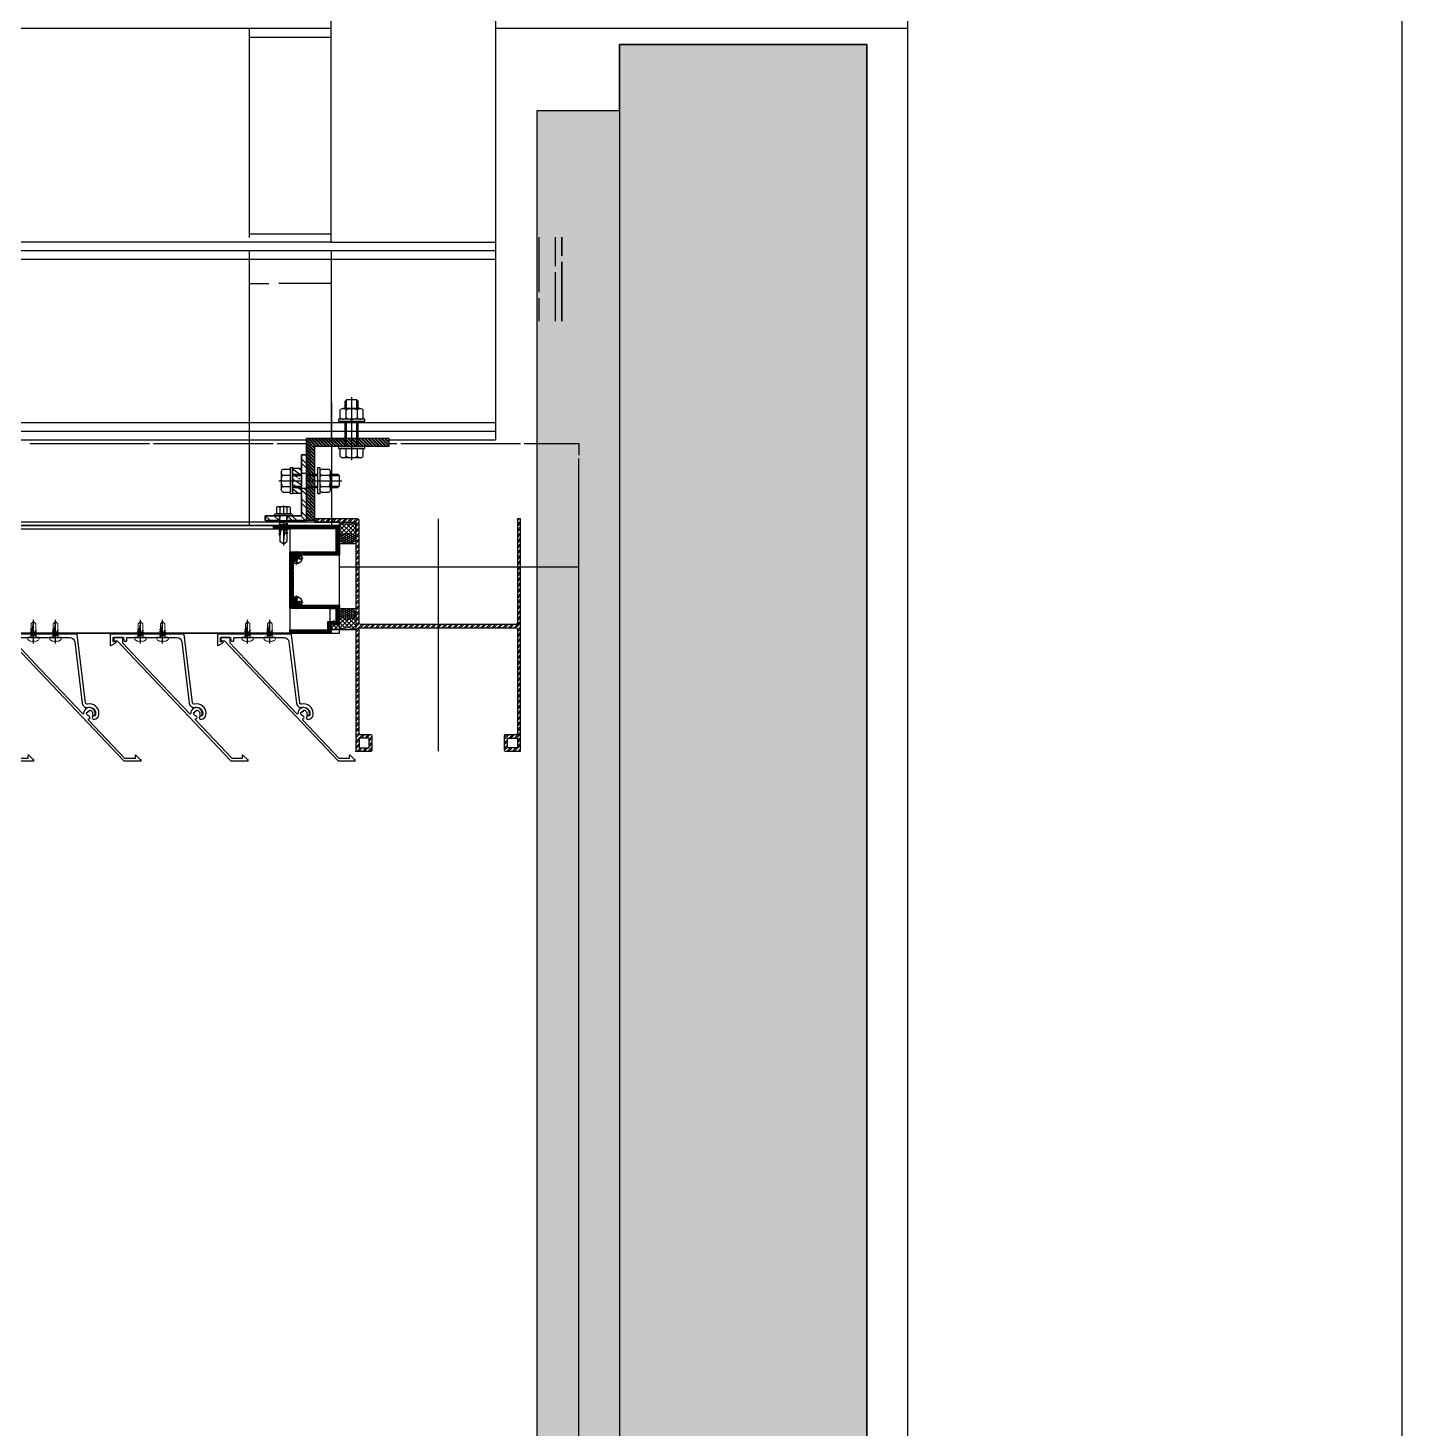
# Model space of a CAD drawing. Header units: millimetres. Extents: x 2519235 to 7246330, y 25937 to 201821.
# Drawn here: x 2744060 to 2744894, y 73514 to 74364 of the extents above; entities that cross this region are included whole.
import ezdxf

# ---------------------------------------------------------------- set-up
doc = ezdxf.new("R2010")
doc.units = ezdxf.units.MM
doc.set_wipeout_variables(frame=1)
doc.linetypes.add('CENTER', pattern=[50.8, 31.75, -6.35, 6.35, -6.35])
doc.linetypes.add('HIDDEN', pattern=[0.375, 0.25, -0.125])
for name, color, linetype in [('000 - CONCRETE_COL_CUT_COLOR_1', 7, 'Continuous'), ('000 - CONCRETE_COL_HATCH_', 7, 'Continuous'), ('000 - CONCRETE_COL_WIPEOUT_', 7, 'Continuous'), ('000 - CONCRETE_PRECAST_CUT_COLOR_4', 7, 'Continuous'), ('000 - EXISTING_CANOPY_MAIN_COLOR_1', 7, 'Continuous'), ('000 - STRUCTURE_STEEL_ACCESORIES_MAIN_COLOR_2', 7, 'Continuous'), ('000 - STRUCTURE_STEEL_ACCESORIES_WIPEOUT_', 7, 'Continuous'), ('000 - STRUCTURE_STEEL_FRAMING_CUT_COLOR_1', 7, 'Continuous'), ('010 - ASPG_ACCESSORIES_HATCH_', 7, 'Continuous'), ('010 - ASPG_ACCESSORIES_MAIN_COLOR_1', 7, 'Continuous'), ('010 - ASPG_ACCESSORIES_SUB_COLOR_1', 7, 'Continuous'), ('010 - ASPG_ACCESSORIES_SUB_COLOR_2', 7, 'Continuous'), ('010 - ASPG_ACCESSORIES_SYMBOL_', 7, 'Continuous'), ('010 - ASPG_ACCESSORIES_WIPEOUT_', 7, 'Continuous'), ('010 - ASPG_EXTR_DEF_SUB', 7, 'Continuous'), ('010 - ASPG_EXTR_MAIN_COLOR_2', 7, 'Continuous'), ('010 - ASPG_FASTERN_DEF_SUB', 7, 'Continuous'), ('010 - ASPG_FASTERN_MAIN_COLOR_1', 7, 'Continuous'), ('010 - ASPG_FASTERN_SUB_COLOR_2', 7, 'Continuous'), ('010 - ASPG_FASTERN_SUB_COLOR_3', 7, 'Continuous'), ('010 - ASPG_FRAMING_CUT_COLOR_4', 7, 'Continuous'), ('010 - ASPG_FRAMING_DEF_SUB', 7, 'Continuous'), ('010 - ASPG_FRAMING_HATCH_', 7, 'Continuous'), ('010 - ASPG_FRAMING_MAIN_COLOR_2', 7, 'Continuous'), ('010 - ASPG_FRAMING_SUB_COLOR_2', 7, 'Continuous'), ('010 - ASPG_FRAMING_WIPEOUT_', 7, 'Continuous'), ('_LOUVER-SB', 7, 'Continuous'), ('_Wall-PRECAST', 7, 'Continuous'), ('A-ROOF', 7, 'Continuous'), ('A-ROOF-OTLN', 7, 'Continuous'), ('BOLT & SCREW', 7, 'Continuous'), ('Center Line', 7, 'CENTER'), ('Xref-PLAN-106.940$0$_Beam', 7, 'Continuous'), ('Xref-PLAN-106.940$0$_PP-Dim', 7, 'Continuous')]:
    doc.layers.add(name, color=color, linetype=linetype)
doc.layers.add('12-GRID', color=7, linetype='CENTER', lineweight=13)
doc.layers.add('SCREW', color=7, linetype='Continuous', lineweight=5)
pattern_1 = [(45, (68845973.911, -106253.634), (-4.0411152545, 4.0411152545), []), (45, (68845976.6053, -106253.634), (-4.0411152545, 4.0411152545), [])]

# ---------------------------------------------------------------- blocks, each defined once
blk = doc.blocks.new('A$C53fc0519')
at = {"layer": '000 - EXISTING_CANOPY_MAIN_COLOR_1', "color": 7}
for p, q in [((27950.24, -13147.86), (28000.24, -13147.86)), ((27950.24, -13147.86), (27950.24, -13275)), ((27950.24, -13153.39), (28000.24, -13153.39)), ((28000.24, -13275), (28000.24, -13147.86)), ((27950.24, -13272.86), (28000.24, -13272.86)), ((27950.24, -13283), (27950.24, -13367)), ((28000.24, -13367), (28000.24, -13283)), ((27950.24, -13302.86), (27962.17, -13302.86)), ((28000.24, -13302.86), (27968.17, -13302.86)), ((27950.24, -13347.14), (27950.24, -13400)), ((28000.24, -13400), (28000.24, -13347.92)), ((27950.24, -13375), (27950.24, -13475)), ((28000.24, -13375), (28000.24, -13475)), ((27817.24, -13400), (27889.87, -13400)), ((27892.24, -13400), (27964.87, -13400)), ((27967.24, -13400), (28039.87, -13400)), ((28042.24, -13400), (28114.87, -13400)), ((28117.24, -13400), (28150.24, -13400)), ((28150.24, -13400), (28150.24, -13407.09)), ((28150.24, -14784.82), (28150.24, -13409.11)), ((26750.24, -13475), (28150.24, -13475))]:
    blk.add_line(p, q, dxfattribs=at)
blk = doc.blocks.new('Xref-PLAN-106.940')
at = {"layer": 'Xref-PLAN-106.940$0$_Beam', "color": 7}
for p, q in [((145669.18, 10348.39), (145669.18, 6933.4)), ((145969.18, 10348.39), (145969.18, 6933.4))]:
    blk.add_line(p, q, dxfattribs=at)
at = {"layer": 'Xref-PLAN-106.940$0$_PP-Dim', "color": 7}
for p, q in [((140694.18, 10358.39), (145669.18, 10358.39)), ((140694.18, 10058.39), (145669.18, 10058.39))]:
    blk.add_line(p, q, dxfattribs=at)
blk = doc.blocks.new('*U3031')
at = {"color": 7}
for p, q in [((14475, -25), (-3458.59, -25)), ((14475, -25), (14475, -144.93)), ((-3458.59, -30.08), (14475, -30.08)), ((-3458.59, -35.39), (14475, -35.39)), ((-3458.59, -134.54), (14475, -134.54)), ((-3458.59, -139.62), (14475, -139.62)), ((-3458.59, -144.93), (14475, -144.93))]:
    blk.add_line(p, q, dxfattribs=at)
blk = doc.blocks.new('*U2092')
at = {"layer": '000 - CONCRETE_COL_HATCH_'}
h = blk.add_hatch(dxfattribs=at)
h.set_pattern_fill('AR-CONC', scale=0.04)
h.set_pattern_definition([(50, (-1000, -765886.849), (7.28738676, -0.63756342), [0.762, -8.382]), (355, (-1000, -765886.849), (-1.40973686, 7.64227381), [0.6096, -6.70562337]), (100.4514447, (-999.393, -765886.902), (5.877649884, 7.004710076), [0.64760035, -7.123609784]), (46.1842, (-1000, -765884.817), (10.84316164, -1.68169312), [1.143, -12.573]), (96.6355576, (-999.096, -765884.957), (9.49616536, 9.89704498), [0.97140093, -10.68542433]), (351.1841512, (-1000, -765884.817), (9.49616536, 9.89704498), [0.91439868, -10.05838928]), (21, (-998.984, -765885.325), (6.06457565, -4.090607927), [0.762, -8.382]), (326, (-998.984, -765885.325), (2.472081134, 7.367518645), [0.6096, -6.7056]), (71.451445, (-998.4786, -765885.666), (8.53665677, 3.276910755), [0.64760035, -7.123597504]), (37.5, (-1000, -765886.8492), (0.12354413, 3.382201555), [0, -6.62432, 0, -6.8072, 0, -6.731]), (7.5, (-1000, -765886.8492), (2.6727865, 4.007222993), [0, -3.88112, 0, -6.47192, 0, -2.5654]), (327.5, (-1002.2657, -765886.8492), (5.423623807, -0.22914976), [0, -2.54, 0, -7.9248, 0, -10.5156]), (317.5, (-1003.2817, -765886.849), (5.925167255, 1.01705964), [0, -3.302, 0, -5.26288, 0, -7.4676])])
h.paths.add_polyline_path([(0, 0), (-150, 0), (-150, 40), (-200, 40), (-200, 1865), (-150, 1865), (-150, 1905), (0, 1905)])
at = {"layer": '000 - CONCRETE_COL_CUT_COLOR_1', "color": 7, "lineweight": -2}
blk.add_lwpolyline([(-200, 40), (-200, 1865), (-150, 1865), (-150, 1905), (0, 1905), (0, 1905), (0, 1905), (0, 1905), (0, 1905), (0, 1905), (0, 1905), (0, 1905), (0, 1905), (0, 1905), (0, 1905), (0, 1905), (0, 1905), (0, 1905), (0, 1905), (0, 1905), (0, 1905), (0, 1905), (0, 1905), (0, 1905), (0, 1905), (0, 1905), (0, 1905), (0, 1905), (0, 1905), (0, 1905), (0, 1905), (0, 1905), (0, 1905), (0, 1905), (0, 1905), (0, 1905), (0, 1905), (0, 1905), (0, 1905), (0, 1905), (0, 1905), (0, 1905), (0, 1905), (0, 1905), (0, 1905), (0, 0)], dxfattribs=at)
blk = doc.blocks.new('*U3027')
at = {"color": 7}
blk.add_wipeout([(-50, -265), (50, -265), (50, 0), (-50, 0)], dxfattribs=at)
at = {"layer": '000 - STRUCTURE_STEEL_FRAMING_CUT_COLOR_1', "color": 7}
blk.add_lwpolyline([(-50, -265), (50, -265), (50, 0), (-50, 0)], close=True, dxfattribs=at)
blk = doc.blocks.new('W-1-PP17-ENT1_REV03_20260817-115107_UPPER_ROOF_EXPL')
at = {"layer": '_Wall-PRECAST', "color": 7}
for p, q in [((9875, -13210), (9875, -15115)), ((10025, -13210), (9875, -13210)), ((10025, -15115), (10025, -13210)), ((9825, -15075), (9825, -13250))]:
    blk.add_line(p, q, dxfattribs=at)
at = {"layer": 'A-ROOF', "color": 7}
for p, q in [((9840, -13338.21), (9840, -13327)), ((9840, -13377.86), (9840, -13341.94))]:
    blk.add_line(p, q, dxfattribs=at)
at = {"layer": 'A-ROOF-OTLN', "color": 7}
for p, q in [((9826, -13327), (9826, -13360.3)), ((9836, -13327), (9836, -13344.53)), ((9840, -13327), (9840, -13338.21)), ((9836, -13348.26), (9836, -13377.86)), ((9840, -13341.94), (9840, -13377.86)), ((9826, -13364.03), (9826, -13377.86))]:
    blk.add_line(p, q, dxfattribs=at)
at = {"color": 7}
blk.add_blockref('Xref-PLAN-106.940', (-135619.34, -23258.4), dxfattribs=at)
at = {"layer": '000 - EXISTING_CANOPY_MAIN_COLOR_1', "color": 7}
blk.add_blockref('A$C53fc0519', (-18300, -52.14), dxfattribs=at)
at = {"layer": '_LOUVER-SB', "color": 7}
blk.add_blockref('*U3031', (-4675.16, -13305), dxfattribs=at)
at = {"color": 7}
blk.add_blockref('*U3027', (9749.85, -13065), dxfattribs=at)
at = {"layer": '000 - CONCRETE_PRECAST_CUT_COLOR_4', "color": 7}
blk.add_blockref('*U2092', (10025, -15115), dxfattribs=at)
blk = doc.blocks.new('*U2952')
at = {"layer": '12-GRID', "color": 7, "linetype": 'CENTER'}
for p, q in [((0, -6.2), (0, 2.2)), ((-4.2, -2), (4.2, -2))]:
    blk.add_line(p, q, dxfattribs=at)
at = {"layer": 'BOLT & SCREW', "color": 7}
for p, q in [((-0.55, -1.77), (-1.77, -1.56)), ((-0.55, -2.23), (-1.77, -2.44)), ((-0.46, -1.77), (-0.88, -1.56)), ((-0.46, -2.23), (-0.88, -2.44)), ((-0.23, -1.45), (-0.44, -0.23)), ((-0.23, -1.54), (-0.44, -1.12)), ((-0.23, -2.46), (-0.44, -2.88)), ((-0.23, -2.55), (-0.44, -3.77)), ((0.23, -1.45), (0.44, -0.23)), ((0.23, -1.54), (0.44, -1.12)), ((0.44, -2.88), (0.23, -2.46)), ((0.23, -2.55), (0.44, -3.77)), ((0.46, -1.77), (0.88, -1.56)), ((0.46, -2.23), (0.88, -2.44)), ((0.55, -1.77), (1.77, -1.56)), ((0.55, -2.23), (1.77, -2.44))]:
    blk.add_line(p, q, dxfattribs=at)
for points in [[(-1.77, -1.56), (-0.88, -1.56, 0.414214), (-0.44, -1.12), (-0.44, -0.23), (0.44, -0.23), (0.44, -1.12, 0.414214), (0.88, -1.56), (1.77, -1.56), (1.77, -2.44), (0.88, -2.44, 0.414214), (0.44, -2.88), (0.44, -3.77), (-0.44, -3.77), (-0.44, -2.88, 0.414214), (-0.88, -2.44), (-1.77, -2.44)], [(0.23, -2.46, -0.414214), (0.46, -2.23), (0.55, -2.23), (0.55, -1.77), (0.46, -1.77, -0.414214), (0.23, -1.54), (0.23, -1.45), (-0.23, -1.45), (-0.23, -1.54, -0.414214), (-0.46, -1.77), (-0.55, -1.77), (-0.55, -2.23), (-0.46, -2.23, -0.414214), (-0.23, -2.46), (-0.23, -2.55), (0.23, -2.55)]]:
    blk.add_lwpolyline(points, format="xyb", close=True, dxfattribs=at)
blk.add_circle((0, -2), 3.5, dxfattribs=at)
blk = doc.blocks.new('000_ASPG_TYP_FILES_20260218-010703_FRAME_EXTR_')
at = {"layer": '010 - ASPG_FRAMING_HATCH_'}
h = blk.add_hatch(dxfattribs=at)
h.set_pattern_fill('ANSI32', scale=0.1, angle=180)
edge = h.paths.add_edge_path()
edge.add_line((2, 16), (2, 2))
edge.add_line((2, 2), (39.7, 2))
edge.add_arc((39.7, 1.7), 0.3, 0, 90, ccw=False)
edge.add_line((40, 1.7), (40, 0.3))
edge.add_arc((39.7, 0.3), 0.3, -90, 0, ccw=False)
edge.add_line((39.7, 0), (0.3, 0))
edge.add_arc((0.3, 0.3), 0.3, 180, 270, ccw=False)
edge.add_line((0, 0.3), (0, 17.7))
edge.add_arc((0.3, 17.7), 0.3, 90, 180, ccw=False)
edge.add_line((0.3, 18), (22.56, 18))
edge.add_arc((22.56, 18.5), 0.5, 270, 380.20955)
edge.add_arc((26.17, 19.83), 3.35, 182.06379, 200.20955, ccw=False)
edge.add_arc((23.58, 19.74), 0.76, 2.06379, 182.06379, ccw=False)
edge.add_arc((26.17, 19.83), 1.83, 182.06379, 447.93621)
edge.add_arc((26.26, 22.42), 0.76, 87.93621, 267.93621, ccw=False)
edge.add_arc((26.17, 19.83), 3.35, 69.79045, 87.93621, ccw=False)
edge.add_arc((27.5, 23.44), 0.5, 249.79045, 360)
edge.add_line((28, 23.44), (28, 26.68))
edge.add_line((28, 26.68), (28.5, 27.18))
edge.add_line((28.5, 27.18), (28, 27.68))
edge.add_line((28, 27.68), (28, 38.62))
edge.add_line((28, 38.62), (28.5, 39.12))
edge.add_line((28.5, 39.12), (28, 39.62))
edge.add_line((28, 39.62), (28, 42.86))
edge.add_arc((27.5, 42.86), 0.5, 0, 110.20955)
edge.add_arc((26.17, 46.47), 3.35, 272.06379, 290.20955, ccw=False)
edge.add_arc((26.26, 43.88), 0.76, 92.06379, 272.06379, ccw=False)
edge.add_arc((26.17, 46.47), 1.83, 272.06379, 537.93621)
edge.add_arc((23.58, 46.56), 0.76, 177.93621, 357.93621, ccw=False)
edge.add_arc((26.17, 46.47), 3.35, 159.79045, 177.93621, ccw=False)
edge.add_arc((22.56, 47.8), 0.5, 339.79045, 450)
edge.add_line((22.56, 48.3), (0.3, 48.3))
edge.add_arc((0.3, 48.6), 0.3, 180, 270, ccw=False)
edge.add_line((0, 48.6), (0, 60))
edge.add_arc((0.3, 60), 0.3, 90, 180, ccw=False)
edge.add_line((0.3, 60.3), (5, 60.3))
edge.add_line((5, 60.3), (5, 65))
edge.add_arc((5.3, 65), 0.3, 90, 180, ccw=False)
edge.add_line((5.3, 65.3), (30, 65.3))
edge.add_line((30, 65.3), (30, 63.6))
edge.add_arc((29.7, 63.6), 0.3, -90, 0, ccw=False)
edge.add_line((29.7, 63.3), (7.3, 63.3))
edge.add_arc((7.3, 63), 0.3, 90, 180)
edge.add_line((7, 63), (7, 58.3))
edge.add_line((7, 58.3), (2.3, 58.3))
edge.add_arc((2.3, 58), 0.3, 90, 180)
edge.add_line((2, 58), (2, 50.6))
edge.add_arc((2.3, 50.6), 0.3, 180, 270)
edge.add_line((2.3, 50.3), (29.7, 50.3))
edge.add_arc((29.7, 50), 0.3, 0, 90, ccw=False)
edge.add_line((30, 50), (30, 26.68))
edge.add_line((30, 26.68), (30, 16.3))
edge.add_arc((29.7, 16.3), 0.3, -90, 0, ccw=False)
edge.add_line((29.7, 16), (2, 16))
at = {"layer": '010 - ASPG_FRAMING_CUT_COLOR_4', "color": 7}
blk.add_lwpolyline([(2, 16), (2, 2), (39.7, 2, -0.414214), (40, 1.7), (40, 0.3, -0.414214), (39.7, 0), (0.3, 0, -0.414214), (0, 0.3), (0, 17.7, -0.414214), (0.3, 18), (22.56, 18, 0.52173), (23.03, 18.67, -0.079342), (22.82, 19.71, -1), (24.34, 19.76, 2.296346), (26.24, 21.66, -1), (26.29, 23.18, -0.079342), (27.33, 22.97, 0.52173), (28, 23.44), (28, 26.68), (28.5, 27.18), (28, 27.68), (28, 38.62), (28.5, 39.12), (28, 39.62), (28, 42.86, 0.52173), (27.33, 43.33, -0.079342), (26.29, 43.12, -1), (26.24, 44.64, 2.296346), (24.34, 46.54, -1), (22.82, 46.59, -0.079342), (23.03, 47.63, 0.52173), (22.56, 48.3), (0.3, 48.3, -0.414214), (0, 48.6), (0, 60, -0.414214), (0.3, 60.3), (5, 60.3), (5, 65, -0.414214), (5.3, 65.3), (30, 65.3), (30, 63.6, -0.414214), (29.7, 63.3), (7.3, 63.3, 0.414214), (7, 63), (7, 58.3), (2.3, 58.3, 0.414214), (2, 58), (2, 50.6, 0.414214), (2.3, 50.3), (29.7, 50.3, -0.414214), (30, 50), (30, 26.68), (30, 16.3, -0.414214), (29.7, 16)], format="xyb", close=True, dxfattribs=at)
at = {"color": 7}
for p in [(26.17, 48.47), (26.17, 21.83)]:
    blk.add_blockref('*U2952', p, dxfattribs=at)
blk = doc.blocks.new('000_ASPG_TYP_FILES_FRAMING_EXTR_BREAKLINE_TYPE_2')
at = {"layer": '010 - ASPG_FRAMING_HATCH_', "transparency": 33554585}
h = blk.add_hatch(dxfattribs=at)
h.set_pattern_fill('ANSI32', scale=0.25)
h.paths.add_polyline_path([(131, 91, 0.414214), (132, 90), (140, 90, 0.414214), (141, 91), (141, 100), (2, 100), (2, 125), (0, 125), (0, 99, 0.414214), (1, 98), (63, 98, -0.414214), (64, 97), (64, 3, -0.414214), (63, 2), (0, 2), (0, 0), (141, 0), (141, 9, 0.414214), (140, 10), (132, 10, 0.414214), (131, 9), (131, 3, -0.414214), (130, 2), (67, 2, -0.414214), (66, 3), (66, 97, -0.414214), (67, 98), (130, 98, -0.414214), (131, 97)])
h.paths.add_polyline_path([(133, 92), (133, 98), (139, 98), (139, 92)], flags=16)
h.paths.add_polyline_path([(133, 8), (139, 8), (139, 2), (133, 2)], flags=16)
at = {"layer": '010 - ASPG_FRAMING_HATCH_'}
h = blk.add_hatch(dxfattribs=at)
h.set_pattern_fill('ANSI37', scale=0.595498, angle=-90)
h.set_pattern_definition([(315, (1257419.4929, -519971.6224), (1.3369313545, 1.3369313545), []), (45, (1257419.4929, -519971.6224), (-1.3369313545, 1.3369313545), [])])
edge = h.paths.add_edge_path()
edge.add_ellipse((57.77, 105), major_axis=(0, -5), ratio=0.644482, start_angle=0, end_angle=180)
edge.add_line((57.77, 110), (62, 110))
edge.add_arc((62, 110.3), 0.3, -90, 0)
edge.add_line((62.3, 110.3), (62.3, 111))
edge.add_line((62.3, 111), (61.8, 111.5))
edge.add_line((61.8, 111.5), (62.3, 112))
edge.add_line((62.3, 112), (61.8, 112.5))
edge.add_line((61.8, 112.5), (62.3, 113))
edge.add_line((62.3, 113), (61.8, 113.5))
edge.add_line((61.8, 113.5), (62.3, 114))
edge.add_line((62.3, 114), (62.3, 115))
edge.add_line((62.3, 115), (63.3, 115))
edge.add_line((63.3, 115), (63.8, 115.5))
edge.add_line((63.8, 115.5), (64.3, 115))
edge.add_line((64.3, 115), (64.8, 115.5))
edge.add_line((64.8, 115.5), (65.3, 115))
edge.add_line((65.3, 115), (65.8, 115.5))
edge.add_line((65.8, 115.5), (66.3, 115))
edge.add_line((66.3, 115), (67, 115))
edge.add_arc((67, 115.3), 0.3, -90, 0)
edge.add_line((67.3, 115.3), (67.3, 110))
edge.add_arc((77.2, 105), 11.09, 153.20373, 206.79627)
edge.add_line((67.3, 100), (57.77, 100))
h = blk.add_hatch(dxfattribs=at)
h.set_pattern_fill('ANSI37', scale=0.595498, angle=-90)
h.set_pattern_definition([(315, (1257419.1929, -519973.9224), (1.3369313545, 1.3369313545), []), (45, (1257419.1929, -519973.9224), (-1.3369313545, 1.3369313545), [])])
edge = h.paths.add_edge_path()
edge.add_ellipse((11.53, 105), major_axis=(0, -5), ratio=0.644482, start_angle=180, end_angle=360, ccw=False)
edge.add_line((11.53, 110), (2, 110))
edge.add_arc((-7.9, 105), 11.09, -26.79627, 26.79627, ccw=False)
edge.add_line((2, 100), (11.53, 100))
h = blk.add_hatch(dxfattribs=at)
h.set_pattern_fill('HONEY', scale=0.238199, angle=-90)
h.set_pattern_definition([(270, (1257419.4425, -519993.9224), (0.65495992507, -1.1344238721), [0.7562825814, -1.5125651628]), (30, (1257419.4425, -519993.9224), (0.65495992936, 1.1344238696), [0.7562825814, -1.5125651628]), (330, (1257419.4425, -519993.9224), (1.30991985442, -2.48e-09), [-1.5125651628, 0.7562825814])])
edge = h.paths.add_edge_path()
edge.add_ellipse((11.78, 105), major_axis=(0, -5), ratio=0.644482, start_angle=0, end_angle=360, ccw=False)
h = blk.add_hatch(dxfattribs=at)
h.set_pattern_fill('HONEY', scale=0.238199, angle=-90)
h.set_pattern_definition([(270, (1257419.24324, -519991.6224), (0.65495992507, -1.1344238721), [0.7562825814, -1.5125651628]), (30, (1257419.24324, -519991.6224), (0.65495992936, 1.1344238696), [0.7562825814, -1.5125651628]), (330, (1257419.24324, -519991.6224), (1.30991985442, -2.48e-09), [-1.5125651628, 0.7562825814])])
edge = h.paths.add_edge_path()
edge.add_ellipse((57.52, 105), major_axis=(0, -5), ratio=0.644482, start_angle=0, end_angle=360)
at = {"color": 7}
blk.add_point((141, 100), dxfattribs=at)
at = {"layer": '010 - ASPG_FRAMING_CUT_COLOR_4', "color": 7}
blk.add_lwpolyline([(0, 0), (0, 2), (63, 2, 0.414214), (64, 3), (64, 97, 0.414214), (63, 98), (1, 98, -0.414214), (0, 99), (0, 125), (2, 125), (2, 100), (141, 100), (141, 91, -0.414214), (140, 90), (132, 90, -0.414214), (131, 91), (131, 97, 0.414214), (130, 98), (67, 98, 0.414214), (66, 97), (66, 3, 0.414214), (67, 2), (130, 2, 0.414214), (131, 3), (131, 9, -0.414214), (132, 10), (140, 10, -0.414214), (141, 9), (141, 0)], format="xyb", close=True, dxfattribs=at)
for points in [[(139, 98), (139, 92), (133, 92), (133, 98)], [(139, 2), (139, 8), (133, 8), (133, 2)]]:
    blk.add_lwpolyline(points, close=True, dxfattribs=at)
at = {"layer": '010 - ASPG_FRAMING_DEF_SUB', "color": 7, "transparency": 33554457}
blk.add_line((0, 50), (141, 50), dxfattribs=at)
for points in [[(54.3, 100), (67.3, 100), (67.3, 115.5), (54.3, 115.5)], [(2, 100), (15, 100), (15, 110), (2, 110)]]:
    blk.add_lwpolyline(points, close=True, dxfattribs=at)
at = {"layer": '010 - ASPG_FRAMING_SUB_COLOR_2', "color": 7}
for points in [[(57.52, 100), (67.3, 100, -0.238199), (67.3, 110), (67.3, 115.3, -0.414214), (67, 115), (66.3, 115), (65.8, 115.5), (65.3, 115), (64.8, 115.5), (64.3, 115), (63.8, 115.5), (63.3, 115), (62.3, 115), (62.3, 114), (61.8, 113.5), (62.3, 113), (61.8, 112.5), (62.3, 112), (61.8, 111.5), (62.3, 111), (62.3, 110.3, -0.414214), (62, 110), (57.52, 110)], [(11.78, 100), (2, 100, 0.238199), (2, 110), (11.78, 110)]]:
    blk.add_lwpolyline(points, format="xyb", dxfattribs=at)
at = {"layer": '010 - ASPG_FRAMING_SUB_COLOR_2', "color": 7, "extrusion": (0, 0, -1)}
blk.add_ellipse((11.78, 105), major_axis=(0, -5), ratio=0.644482, dxfattribs=at)
at = {"layer": '010 - ASPG_FRAMING_SUB_COLOR_2', "color": 7}
blk.add_ellipse((57.52, 105), major_axis=(0, -5), ratio=0.644482, dxfattribs=at)
blk = doc.blocks.new('PZG35-9D5')
at = {"layer": 'Center Line', "color": 7}
blk.add_line((0, 3.73), (0, -10.53), dxfattribs=at)
at = {"layer": 'SCREW', "color": 7}
for p, q in [((-1.4, 0), (-1.4, -1.09)), ((1.4, 0), (1.4, -0.59)), ((-1.85, -1.4), (1.85, -0.9)), ((-1.85, -1.4), (-1.4, -1.09)), ((-1.85, -1.4), (-1.4, -1.71)), ((-1.85, -2.7), (1.85, -2.2)), ((-1.85, -2.7), (-1.4, -2.39)), ((-1.85, -2.7), (-1.4, -3.01)), ((-1.85, -4), (-1.4, -3.69)), ((-1.85, -4), (-0.99, -3.88)), ((-1.85, -4), (-1.4, -4.31)), ((-1.4, -1.09), (1.4, -0.59)), ((-1.4, -1.71), (1.4, -1.21)), ((-1.4, -1.71), (-1.4, -2.39)), ((-1.4, -2.39), (1.4, -1.89)), ((-1.4, -3.01), (1.4, -2.51)), ((-1.4, -3.01), (-1.4, -3.69)), ((-1.4, -3.69), (-0.84, -3.59)), ((-1.4, -4.31), (-1.18, -4.27)), ((-1.4, -4.31), (-1.4, -8.1)), ((0, -9.5), (-1.4, -8.1)), ((0, -9.5), (1.4, -8.1)), ((0.56, -3.34), (1.4, -3.19)), ((0.71, -3.65), (1.85, -3.5)), ((0.71, -3.93), (1.4, -3.81)), ((0.71, -4.61), (1.4, -4.49)), ((0.71, -4.95), (1.85, -4.8)), ((0.71, -5.23), (1.4, -5.11)), ((1.85, -0.9), (1.4, -0.59)), ((1.85, -0.9), (1.4, -1.21)), ((1.4, -1.21), (1.4, -1.89)), ((1.85, -2.2), (1.4, -1.89)), ((1.85, -2.2), (1.4, -2.51)), ((1.4, -2.51), (1.4, -3.19)), ((1.85, -3.5), (1.4, -3.19)), ((1.85, -3.5), (1.4, -3.81)), ((1.4, -3.81), (1.4, -4.49)), ((1.85, -4.8), (1.4, -4.49)), ((1.85, -4.8), (1.4, -5.11)), ((1.4, -5.11), (1.4, -8.1))]:
    blk.add_line(p, q, dxfattribs=at)
blk.add_lwpolyline([(0, -9.5), (0.71, -5.23), (0.71, -3.6, 0.417657), (0.41, -3.3, 0.108102), (-0.84, -3.59), (-1.4, -4.7)], format="xyb", dxfattribs=at)
blk = doc.blocks.new('*U2951')
at = {"layer": 'SCREW', "color": 7}
blk.add_lwpolyline([(3.03, 1.78, 0.09906), (0.8, 2.55), (0.8, 2.27), (-0.8, 2.27), (-0.8, 2.55, 0.09906), (-3.03, 1.78, 0.266588), (-3.5, 0.96), (-3.5, 0.2, 0.414214), (-3.3, 0), (3.3, 0, 0.414214), (3.5, 0.2), (3.5, 0.96, 0.266588)], format="xyb", close=True, dxfattribs=at)
blk.add_blockref('PZG35-9D5', (0, 0), dxfattribs=at)
blk = doc.blocks.new('*U2950')
at = {"color": 7}
blk.add_point((0, 0), dxfattribs=at)
at = {"layer": '010 - ASPG_ACCESSORIES_MAIN_COLOR_1', "color": 7}
blk.add_lwpolyline([(-39.7, -0.6, 0.414214), (-40, -0.9), (-40, -7.37, 0.57735), (-39.65, -7.57), (-36.64, -5.83, 0.767327), (-36.79, -5.3), (-37.9, -5.3, -0.414214), (-38.2, -5), (-38.2, -2.8, -0.414214), (-38, -2.6), (-32.18, -2.6, -0.388879), (-31.98, -2.78), (-31.85, -4.34, 0.388879), (-31.35, -4.8), (-30.3, -4.8, 0.414214), (-30, -4.5), (-30, -2.9, -0.414214), (-29.7, -2.6), (0.41, -2.6, -0.378969), (3.39, -5.24), (7.95, -42.52, 0.446593), (11.62, -45.08, -0.489802), (16.08, -48.68), (16.06, -49.36, -0.18248), (15.8, -50.02, -0.267949), (15.33, -50.17, 1.122115), (15.1, -52.34, 0.405004), (18.06, -49.4), (18.08, -48.72, 0.489805), (11.16, -43.13, -0.446597), (9.94, -42.28), (4.87, -0.85, 0.364176), (4.57, -0.6)], format="xyb", close=True, dxfattribs=at)
at = {"layer": '010 - ASPG_EXTR_DEF_SUB', "color": 7}
for p in [(-40, -0.5), (43.44, -76.9), (43.44, -77.5)]:
    blk.add_point(p, dxfattribs=at)
at = {"layer": '010 - ASPG_EXTR_MAIN_COLOR_2', "color": 7}
blk.add_lwpolyline([(11.37, -48.15), (11.47, -47.44), (12.18, -47.56), (12.29, -46.79, -0.535538), (14.19, -49.17, 0.991572), (15.66, -49.58, 1.157025), (8.79, -48.77, -0.688558), (8.27, -48.99), (-17.14, -22.17), (-32.34, -6.13), (-32.34, -2.9, 0.414312), (-32.64, -2.6), (-37.54, -2.6, 0.414116), (-37.84, -2.9), (-37.84, -4.3, 0.414214), (-37.54, -4.6), (-35.99, -4.6, -0.205895), (-35.77, -4.69), (33.23, -77.5), (43.14, -77.5, 0.668179), (43.36, -76.99), (40.52, -74.15, 0.668179), (40.01, -74.36), (40.01, -76), (33.87, -76), (11.86, -52.78, -0.558354), (12.08, -51.95, 0.766275), (12.04, -50.39, -0.438583), (10.71, -48.05)], format="xyb", close=True, dxfattribs=at)
at = {"layer": 'SCREW', "color": 7, "rotation": 180}
for p in [(-21.65, -2.5), (-8.24, -2.5)]:
    blk.add_blockref('*U2951', p, dxfattribs=at)
blk = doc.blocks.new('*U2121')
at = {"color": 7}
blk.add_wipeout([(1304, 4), (60, 4), (60, 69.3), (1304, 69.3)], dxfattribs=at).dxf.layer = '010 - ASPG_FRAMING_WIPEOUT_'
at = {"layer": '010 - ASPG_FRAMING_MAIN_COLOR_2', "color": 7}
blk.add_lwpolyline([(1274, 69.3), (90, 69.3), (90, 6), (1274, 6)], close=True, dxfattribs=at)
at = {"layer": '010 - ASPG_FRAMING_SUB_COLOR_2', "color": 7}
for points in [[(1304, 4), (60, 4), (60, 69.3), (1304, 69.3)], [(60, 2), (60, 4), (1304, 4), (1304, 2)]]:
    blk.add_lwpolyline(points, close=True, dxfattribs=at)
at = {"color": 7, "xscale": -1, "rotation": 180}
for p in [(1075, 69.3), (1140, 69.3), (1205, 69.3), (1270, 69.3)]:
    blk.add_blockref('*U2950', p, dxfattribs=at)
at = {"color": 7, "rotation": 89.99999999999999}
blk.add_blockref('000_ASPG_TYP_FILES_FRAMING_EXTR_BREAKLINE_TYPE_2', (1414, 0), dxfattribs=at)
at = {"color": 7, "xscale": -1}
blk.add_blockref('000_ASPG_TYP_FILES_20260218-010703_FRAME_EXTR_', (1304, 4), dxfattribs=at)
blk = doc.blocks.new('W-1-PP17-ENT1_REV02_20260416-153151_PP17_ENT1_ASPG_MAIN_LOPL')
at = {"color": 7, "xscale": -1, "rotation": 180}
blk.add_blockref('*U2121', (8401, -13498), dxfattribs=at)
blk = doc.blocks.new('*U3382')
at = {"layer": '010 - ASPG_ACCESSORIES_SUB_COLOR_2', "color": 7}
for p, q in [((-2.08, -1.55), (-2.08, 0)), ((2.08, -1.05), (2.08, 0)), ((-2.73, -1.9), (2.73, -1.4)), ((-2.73, -1.9), (-2.08, -1.55)), ((-2.73, -1.9), (-2.08, -2.25)), ((-2.73, -3.7), (2.73, -3.2)), ((-2.73, -3.7), (-2.08, -3.35)), ((-2.73, -3.7), (-2.08, -4.05)), ((-2.73, -5.5), (2.73, -5)), ((-2.73, -5.5), (2.73, -5)), ((-2.73, -5.5), (-2.08, -5.15)), ((-2.73, -5.5), (-2.08, -5.15)), ((-2.73, -5.5), (-2.08, -5.85)), ((-2.73, -5.5), (-2.08, -5.85)), ((-2.73, -7.3), (2.73, -6.8)), ((-2.73, -7.3), (-2.08, -6.95)), ((-2.73, -7.3), (-2.08, -7.65)), ((-2.08, -1.55), (2.08, -1.05)), ((-2.08, -2.25), (2.08, -1.75)), ((-2.08, -3.35), (-2.08, -2.25)), ((-2.08, -3.35), (2.08, -2.85)), ((-2.08, -4.05), (2.08, -3.55)), ((-2.08, -5.15), (-2.08, -4.05)), ((-2.08, -5.15), (2.08, -4.65)), ((-2.08, -5.15), (2.08, -4.65)), ((-2.08, -5.85), (2.08, -5.35)), ((-2.08, -5.85), (2.08, -5.35)), ((-2.08, -6.95), (-2.08, -5.85)), ((-2.08, -6.95), (-2.08, -5.85)), ((-2.08, -6.95), (2.08, -6.45)), ((-2.08, -7.65), (2.08, -7.15)), ((-2.08, -8.75), (-2.08, -7.65)), ((0.43, -8.44), (2.08, -8.25)), ((2.73, -1.4), (2.08, -1.05)), ((2.73, -1.4), (2.08, -1.75)), ((2.08, -2.85), (2.08, -1.75)), ((2.73, -3.2), (2.08, -2.85)), ((2.73, -3.2), (2.08, -3.55)), ((2.08, -4.65), (2.08, -3.55)), ((2.73, -5), (2.08, -4.65)), ((2.73, -5), (2.08, -4.65)), ((2.73, -5), (2.08, -5.35)), ((2.73, -5), (2.08, -5.35)), ((2.08, -6.45), (2.08, -5.35)), ((2.08, -6.45), (2.08, -5.35)), ((2.73, -6.8), (2.08, -6.45)), ((2.73, -6.8), (2.08, -7.15)), ((2.08, -8.25), (2.08, -7.15)), ((2.73, -8.6), (2.08, -8.25)), ((-2.73, -9.1), (-2.08, -8.75)), ((-2.73, -9.1), (-1.57, -8.98)), ((-2.73, -9.1), (-2.08, -9.45)), ((-2.73, -10.9), (-2.08, -10.55)), ((-2.73, -10.9), (-1.84, -10.81)), ((-2.73, -10.9), (-2.08, -11.25)), ((-2.08, -8.75), (-1.06, -8.61)), ((-2.08, -9.45), (-1.63, -9.39)), ((-2.08, -10.55), (-2.08, -9.45)), ((-2.08, -10.55), (-1.8, -10.51)), ((-2.08, -11.25), (-1.91, -11.23)), ((-2.08, -12.4), (-2.08, -11.25)), ((-2.08, -12.4), (-2.08, -15.6)), ((0, -17.2), (-2.08, -15.6)), ((0, -17.2), (2.08, -15.6)), ((0.71, -8.78), (2.73, -8.6)), ((0.71, -9.1), (2.08, -8.95)), ((0.71, -10.21), (2.08, -10.05)), ((0.71, -10.58), (2.73, -10.4)), ((0.71, -10.9), (2.08, -10.75)), ((2.73, -8.6), (2.08, -8.95)), ((2.08, -10.05), (2.08, -8.95)), ((2.73, -10.4), (2.08, -10.05)), ((2.73, -10.4), (2.08, -10.75)), ((2.08, -10.75), (2.08, -15.6))]:
    blk.add_line(p, q, dxfattribs=at)
blk.add_lwpolyline([(0, -17.2), (0.71, -11.46), (0.71, -8.74, 0.417657), (0.41, -8.44, 0.070993), (-1.53, -8.73), (-2.08, -12.4)], format="xyb", dxfattribs=at)
at = {"layer": '010 - ASPG_ACCESSORIES_SYMBOL_', "color": 7, "linetype": 'CENTER'}
blk.add_line((0, 6.14), (0, -18.2), dxfattribs=at)
at = {"layer": '010 - ASPG_FASTERN_MAIN_COLOR_1', "color": 7}
for p, q in [((-5.5, 0.55), (-5.5, 0)), ((5.5, 0), (-5.5, 0)), ((-5.2, 0.85), (-4.17, 1.2)), ((5.2, 0.85), (-5.2, 0.85)), ((-4.17, 5.05), (-4.17, 1.2)), ((4.17, 1.2), (-4.17, 1.2)), ((3.13, 5.45), (-3.13, 5.45)), ((-2.58, 0.85), (-2.08, 1.2)), ((-2.08, 5.05), (-2.08, 1.2)), ((2.08, 5.05), (2.08, 1.2)), ((2.45, 0.85), (2.08, 1.2)), ((4.17, 5.05), (4.17, 1.2)), ((5.2, 0.85), (4.17, 1.2)), ((5.5, 0.55), (5.5, 0))]:
    blk.add_line(p, q, dxfattribs=at)
for centre, radius, start, end in [((-5.2, 0.55), 0.3, 90, 180), ((-3.13, 3.89), 1.56, 48.01708, 131.98292), ((0, -0.18), 5.63, 68.27991, 111.72009), ((3.13, 3.89), 1.56, 48.01708, 131.98292), ((5.2, 0.55), 0.3, 0, 90)]:
    blk.add_arc(centre, radius, start, end, dxfattribs=at)
blk = doc.blocks.new('G$C7D677D58')
at = {"layer": '010 - ASPG_FASTERN_MAIN_COLOR_1'}
h = blk.add_hatch(dxfattribs=at)
h.set_pattern_fill('ANSI35', scale=0.02, angle=280.67684, style=0)
h.set_pattern_definition([(145.676841, (67.453535, -13.0942606), (0.00281929957, 0.00412935224), []), (145.676841, (67.4500606, -13.0949156), (0.00281929957, 0.00412935224), [0.00625, -0.00125, 0, -0.00125])])
h.paths.add_polyline_path([(0.02989, 0.01545), (0.02447, 0.01545), (0.02447, 0.00055), (0.02989, 0.00055)])
at = {"layer": '010 - ASPG_FASTERN_DEF_SUB', "color": 7, "ltscale": 0.1}
blk.add_line((0.03829, 0.008), (0, 0.008, 0), dxfattribs=at)
at = {"layer": '010 - ASPG_FASTERN_MAIN_COLOR_1', "color": 7}
for p, q in [((0.0024, 0.012, 0), (0.0016, 0.0112, 0)), ((0.0016, 0.0048, 0), (0.0016, 0.0112, 0)), ((0.00687, 0.0112, 0), (0.0016, 0.0112, 0)), ((0.00687, 0.012, 0), (0.0024, 0.012, 0)), ((0.00687, 0.0028, 0), (0.00687, 0.0132, 0)), ((0.01247, 0.01493, 0), (0.00767, 0.01493, 0)), ((0.01247, 0.01146, 0), (0.00767, 0.01146, 0)), ((0.01327, 0, 0), (0.01327, 0.016, 0)), ((0.01327, 0.016, 0), (0.01447, 0.016, 0)), ((0.01327, 0.0028, 0), (0.01327, 0.0132, 0)), ((0.01447, 0.016, 0), (0.01447, 0, 0)), ((0.02989, 0), (0.02989, 0.016)), ((0.02989, 0.016), (0.03109, 0.016)), ((0.03109, 0.016), (0.03109, 0)), ((0.03109, 0.00107), (0.03109, 0.01493)), ((0.03589, 0.01493), (0.03109, 0.01493)), ((0.03589, 0.01146), (0.03109, 0.01146)), ((0.03669, 0.0028), (0.03669, 0.0132)), ((0.00687, 0.0048, 0), (0.0016, 0.0048, 0)), ((0.0024, 0.004, 0), (0.0016, 0.0048, 0)), ((0.00687, 0.004, 0), (0.0024, 0.004, 0)), ((0.01247, 0.00454, 0), (0.00767, 0.00454, 0)), ((0.01247, 0.00107, 0), (0.00767, 0.00107, 0)), ((0.01447, 0, 0), (0.01327, 0, 0)), ((0.03109, 0), (0.02989, 0)), ((0.03589, 0.00454), (0.03109, 0.00454)), ((0.03589, 0.00107), (0.03109, 0.00107))]:
    blk.add_line(p, q, dxfattribs=at)
at = {"layer": '010 - ASPG_FASTERN_MAIN_COLOR_1', "color": 7, "elevation": 0}
for points in [[(0.00767, 0.01493, 0.46188), (0.00767, 0.01146, 0.23094), (0.00767, 0.00454, 0.46188), (0.00767, 0.00107)], [(0.01247, 0.01493, -0.46188), (0.01247, 0.01146, -0.23094), (0.01247, 0.00454, -0.46188), (0.01247, 0.00107)], [(0.03589, 0.01493, -0.46188), (0.03589, 0.01146, -0.23094), (0.03589, 0.00454, -0.46188), (0.03589, 0.00107)]]:
    blk.add_lwpolyline(points, format="xyb", dxfattribs=at)
at = {"layer": '010 - ASPG_FASTERN_MAIN_COLOR_1', "color": 7}
blk.add_lwpolyline([(0.02989, 0.01545), (0.02447, 0.01545), (0.02447, 0.00055), (0.02989, 0.00055)], close=True, dxfattribs=at)
at = {"layer": '010 - ASPG_FASTERN_SUB_COLOR_2', "color": 7, "linetype": 'HIDDEN'}
for p, q in [((0.02989, 0.012), (0.01447, 0.012, 0)), ((0.02989, 0.0112), (0.01447, 0.0112, 0)), ((0.02989, 0.0048), (0.01447, 0.0048, 0)), ((0.02989, 0.004), (0.01447, 0.004, 0))]:
    blk.add_line(p, q, dxfattribs=at)
blk = doc.blocks.new('010 - ASPG_ACCESSORIES_BRACKET_FOR_FRAME_TYPE-1_CUT-VIEW')
at = {"color": 7}
blk.add_wipeout([(0, 25), (0, 0), (40, 0), (40, 3), (3, 3), (3, 25)], dxfattribs=at).dxf.layer = '010 - ASPG_ACCESSORIES_WIPEOUT_'
at = {"layer": '010 - ASPG_ACCESSORIES_HATCH_'}
h = blk.add_hatch(dxfattribs=at)
h.set_pattern_fill('ANSI32', scale=0.03)
h.set_pattern_definition(pattern_1)
h.paths.add_polyline_path([(1.45, 16.09), (1.1, 16.73), (0.75, 16.09), (0, 16.09), (0, 25), (3, 25), (2.98, 16.09)])
h = blk.add_hatch(dxfattribs=at)
h.set_pattern_fill('ANSI32', scale=0.03)
h.set_pattern_definition(pattern_1)
h.paths.add_polyline_path([(0, 0), (0, 11.78), (0.18, 11.92), (1.25, 11.92), (1.6, 11.27), (1.95, 11.92), (3, 11.92), (3, 3), (19.7, 3), (19.7, 0)])
h = blk.add_hatch(dxfattribs=at)
h.set_pattern_fill('ANSI32', scale=0.03)
h.set_pattern_definition(pattern_1)
h.paths.add_polyline_path([(28.7, 0), (28.7, 3), (40, 3), (40, 0)])
at = {"layer": '010 - ASPG_ACCESSORIES_MAIN_COLOR_1', "color": 7}
blk.add_lwpolyline([(0, 25), (0, 0), (40, 0), (40, 3), (3, 3), (3, 25)], close=True, dxfattribs=at)
at = {"layer": '010 - ASPG_ACCESSORIES_SUB_COLOR_1', "color": 7}
for points in [[(1.45, 16.09), (1.1, 16.73), (0.75, 16.09), (0, 16.09), (0, 25), (3, 25), (2.98, 16.09)], [(0, 0), (0, 11.78), (0.18, 11.92), (1.25, 11.92), (1.6, 11.27), (1.95, 11.92), (3, 11.92), (3, 3), (19.7, 3), (19.7, 0)], [(28.7, 0), (28.7, 3), (40, 3), (40, 0)]]:
    blk.add_lwpolyline(points, close=True, dxfattribs=at)
blk = doc.blocks.new('G$CF155826C')
at = {"layer": '010 - ASPG_FASTERN_DEF_SUB', "color": 7, "ltscale": 0.1}
blk.add_line((0, 0.008), (0.03829, 0.008, 0), dxfattribs=at)
at = {"layer": '010 - ASPG_FASTERN_MAIN_COLOR_1', "color": 7}
for p, q in [((0.0016, 0.0028), (0.0016, 0.0132)), ((0.0024, 0.01493), (0.0072, 0.01493)), ((0.0024, 0.01146), (0.0072, 0.01146)), ((0.0072, 0.016), (0.0072, 0)), ((0.0084, 0.016), (0.0072, 0.016)), ((0.0072, 0.00107), (0.0072, 0.01493)), ((0.0084, 0), (0.0084, 0.016)), ((0.02382, 0.016, 0), (0.02382, 0, 0)), ((0.02502, 0.016, 0), (0.02382, 0.016, 0)), ((0.02502, 0, 0), (0.02502, 0.016, 0)), ((0.02502, 0.0028, 0), (0.02502, 0.0132, 0)), ((0.02582, 0.01493, 0), (0.03062, 0.01493, 0)), ((0.02582, 0.01146, 0), (0.03062, 0.01146, 0)), ((0.03142, 0.0028, 0), (0.03142, 0.0132, 0)), ((0.03142, 0.012, 0), (0.03589, 0.012, 0)), ((0.03142, 0.0112, 0), (0.03669, 0.0112, 0)), ((0.03589, 0.012, 0), (0.03669, 0.0112, 0)), ((0.03669, 0.0048, 0), (0.03669, 0.0112, 0)), ((0.0024, 0.00454), (0.0072, 0.00454)), ((0.0024, 0.00107), (0.0072, 0.00107)), ((0.0072, 0), (0.0084, 0)), ((0.02382, 0, 0), (0.02502, 0, 0)), ((0.02582, 0.00454, 0), (0.03062, 0.00454, 0)), ((0.02582, 0.00107, 0), (0.03062, 0.00107, 0)), ((0.03142, 0.0048, 0), (0.03669, 0.0048, 0)), ((0.03142, 0.004, 0), (0.03589, 0.004, 0)), ((0.03589, 0.004, 0), (0.03669, 0.0048, 0))]:
    blk.add_line(p, q, dxfattribs=at)
at = {"layer": '010 - ASPG_FASTERN_MAIN_COLOR_1', "color": 7, "elevation": 0}
for points in [[(0.0024, 0.01493, 0.46188), (0.0024, 0.01146, 0.23094), (0.0024, 0.00454, 0.46188), (0.0024, 0.00107)], [(0.02582, 0.01493, 0.46188), (0.02582, 0.01146, 0.23094), (0.02582, 0.00454, 0.46188), (0.02582, 0.00107)], [(0.03062, 0.01493, -0.46188), (0.03062, 0.01146, -0.23094), (0.03062, 0.00454, -0.46188), (0.03062, 0.00107)]]:
    blk.add_lwpolyline(points, format="xyb", dxfattribs=at)
at = {"layer": '010 - ASPG_FASTERN_SUB_COLOR_3', "color": 7, "linetype": 'HIDDEN'}
for p, q in [((0.0084, 0.012), (0.02382, 0.012, 0)), ((0.0084, 0.0112), (0.02382, 0.0112, 0)), ((0.0084, 0.0048), (0.02382, 0.0048, 0)), ((0.0084, 0.004), (0.02382, 0.004, 0))]:
    blk.add_line(p, q, dxfattribs=at)
blk = doc.blocks.new('*U2924')
at = {"color": 7, "xscale": -1, "rotation": 270}
blk.add_blockref('*U3382', (3, -19), dxfattribs=at)
at = {"color": 7}
blk.add_wipeout([(45, 45), (45, 0), (0, 0), (0, -5), (50, -5), (50, 45)], dxfattribs=at).dxf.layer = '000 - STRUCTURE_STEEL_ACCESORIES_WIPEOUT_'
at = {"layer": '010 - ASPG_ACCESSORIES_HATCH_'}
h = blk.add_hatch(dxfattribs=at)
h.set_pattern_fill('ANSI32', scale=0.03, angle=-90)
h.set_pattern_definition([(315, (-106132.4893, -14494268.6785), (1.01027881362, 1.01027881362), []), (315, (-106132.4893, -14494269.352), (1.01027881362, 1.01027881362), [])])
h.paths.add_polyline_path([(45, 45), (45, 0), (0, 0), (0, -5), (50, -5), (50, 45)])
at = {"layer": '000 - STRUCTURE_STEEL_ACCESORIES_MAIN_COLOR_2', "color": 7}
blk.add_lwpolyline([(45, 45), (45, 0), (0, 0), (0, -5), (50, -5), (50, 45)], close=True, dxfattribs=at)
at = {"color": 7, "xscale": -1000, "yscale": 1000, "zscale": 1000}
for name, p, rotation in [('G$CF155826C', (36.6, 30.5), 180), ('G$C7D677D58', (32.2, 16.47, 0), 90)]:
    blk.add_blockref(name, p, dxfattribs=dict(at, rotation=rotation))
at = {"color": 7, "xscale": -1, "rotation": 180}
blk.add_blockref('010 - ASPG_ACCESSORIES_BRACKET_FOR_FRAME_TYPE-1_CUT-VIEW', (0, -5), dxfattribs=at)

msp = doc.modelspace()

# ---------------------------------------------------------------- block references
at = {"color": 7}
msp.add_blockref('W-1-PP17-ENT1_REV03_20260817-115107_UPPER_ROOF_EXPL', (2734544.161, 87563.69), dxfattribs=at)

# ---------------------------------------------------------------- next in the draw order: block references
msp.add_blockref('W-1-PP17-ENT1_REV02_20260416-153151_PP17_ENT1_ASPG_MAIN_LOPL', (2734544.161, 87563.69), dxfattribs=at)

# ---------------------------------------------------------------- next in the draw order: block references
at = {"color": 7, "yscale": -1, "rotation": 90}
msp.add_blockref('*U2924', (2744234.161, 74064.69), dxfattribs=at)

doc.saveas('drawing.dxf')
